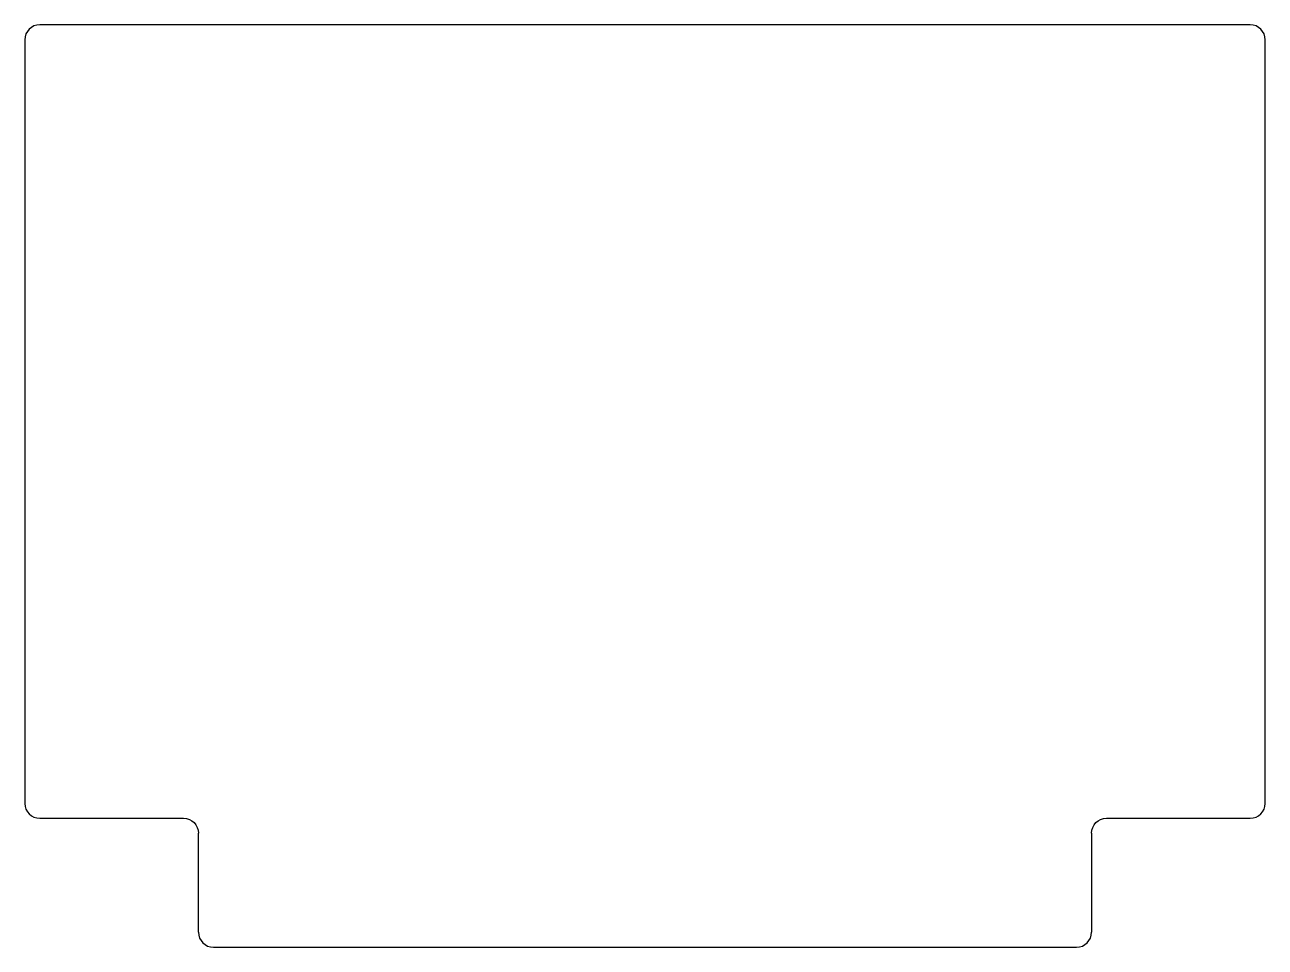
# Model space of a CAD drawing. Header units: millimetres. Extents: x -62 to 62, y 0 to 93.
import ezdxf

# ---------------------------------------------------------------- set-up
doc = ezdxf.new("R2010")
doc.units = ezdxf.units.MM
doc.layers.add('默认值', color=18, linetype='Continuous', true_color=0x000000)

msp = doc.modelspace()

# ---------------------------------------------------------------- linework, layer by layer
at = {"layer": '默认值'}
for p, q in [((-45, 1.5), (-45, 11.5)), ((45, 11.5), (45, 1.5))]:
    msp.add_line(p, q, dxfattribs=at)
for points in [[(61, 93), (-61, 93)], [(-62.5, 91.5), (-62.5, 14.5)], [(62.5, 14.5), (62.5, 91.5)], [(-61, 13), (-46.5, 13)], [(46.5, 13), (61, 13)], [(-43.5, 0), (43.5, 0)]]:
    msp.add_lwpolyline(points, dxfattribs=at)
for centre, start, end in [((-61, 91.5), 90, 180), ((61, 91.5), 0, 90), ((-61, 14.5), 180, 270), ((61, 14.5), 270, 0), ((-43.5, 1.5), 180, 270), ((43.5, 1.5), 270, 0)]:
    msp.add_arc(centre, 1.5, start, end, dxfattribs=at)
at = {"layer": '默认值', "extrusion": (0, 0, -1)}
for centre, start, end in [((46.5, 11.5), 90, 180), ((-46.5, 11.5), 0, 90)]:
    msp.add_arc(centre, 1.5, start, end, dxfattribs=at)

doc.saveas('drawing.dxf')
